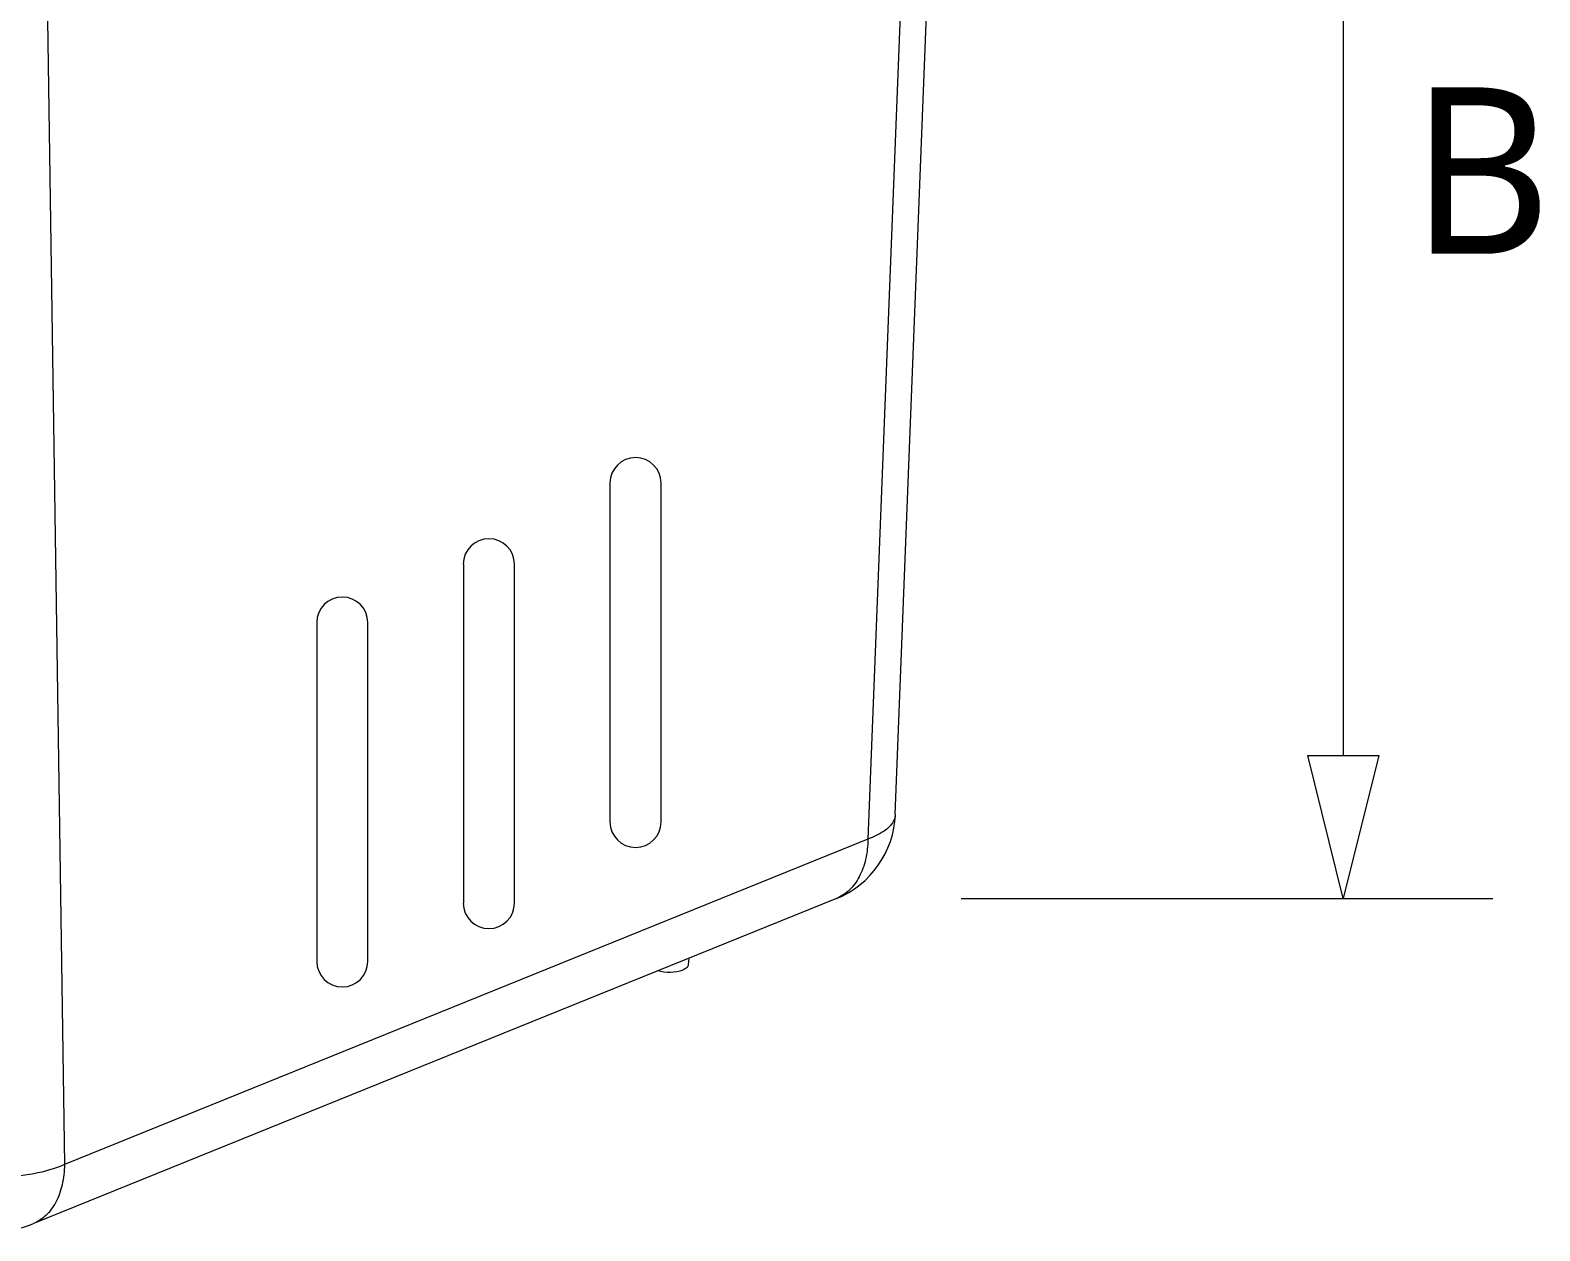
# Model space of a CAD drawing. Header units: millimetres. Extents: x 4229 to 8429, y -1187 to 1783.
# Drawn here: x 7250.9 to 7432.2, y 291.1 to 435.4 of the extents above; entities that cross this region are included whole.
import ezdxf

# ---------------------------------------------------------------- set-up
doc = ezdxf.new("R2010")
doc.units = ezdxf.units.MM
doc.styles.add('微軟正黑體-20', font='Microsoft JhengHei.ttf', dxfattribs={"height": 20})

msp = doc.modelspace()

# ---------------------------------------------------------------- linework, layer by layer
at = {"lineweight": 5}
for p, q in [((7408.61, 493.03), (7408.61, 348.23)), ((7320.52, 380.97), (7320.52, 340.27)), ((7326.66, 340.27), (7326.66, 380.97)), ((7302.91, 371.22), (7302.91, 330.51)), ((7309.04, 330.51), (7309.04, 371.22)), ((7285.29, 364.21), (7285.29, 323.51)), ((7291.42, 323.51), (7291.42, 364.21)), ((7408.61, 331.07), (7404.36, 348.23)), ((7404.36, 348.23), (7412.86, 348.23)), ((7412.86, 348.23), (7408.61, 331.07)), ((7362.7, 331.07), (7426.56, 331.07))]:
    msp.add_line(p, q, dxfattribs=at)
at = {"linetype": 'Continuous', "lineweight": 5}
for p, q in [((7354.79, 341.15), (7360.63, 490.47)), ((7357.4, 489.16), (7351.51, 338.21)), ((7252.82, 446.8), (7254.98, 299.11)), ((7351.51, 338.21), (7254.98, 299.11)), ((7347.71, 331.07), (7251.19, 291.97)), ((7329.98, 323.88), (7329.93, 323.08))]:
    msp.add_line(p, q, dxfattribs=at)
at = {"lineweight": 5}
for centre, start, end in [((7323.59, 380.97), 0, 180), ((7305.97, 371.22), 0, 180), ((7288.36, 364.21), 0, 180), ((7323.59, 340.27), 180, 0), ((7305.97, 330.51), 180, 0), ((7288.36, 323.51), 180, 0)]:
    msp.add_arc(centre, 3.07, start, end, dxfattribs=at)
at = {"linetype": 'Continuous', "lineweight": 5}
for centre, start, end in [((7343.45, 341.59), 292.0497, 357.7638), ((7246.92, 302.49), 249.4701, 292.0518)]:
    msp.add_arc(centre, 11.36, start, end, dxfattribs=at)
for points, knots in [([(7354.79, 341.15), (7354.78, 340.86), (7354.52, 340.04), (7353.33, 338.97), (7352.18, 338.46), (7351.51, 338.21)], [0, 0, 0, 0, 0.18736, 0.533941, 1, 1, 1, 1]), ([(7351.51, 338.21), (7351.5, 337.39), (7351.33, 335.82), (7350.59, 333.7), (7349.39, 332.03), (7348.28, 331.3), (7347.71, 331.07)], [0, 0, 0, 0, 0.288636, 0.548945, 0.78274, 1, 1, 1, 1]), ([(7329.93, 323.08), (7329.92, 323.02), (7329.87, 322.86), (7329.63, 322.64), (7329.4, 322.52), (7329.27, 322.47)], [0, 0, 0, 0, 0.186204, 0.535119, 1, 1, 1, 1]), ([(7329.27, 322.47), (7328.8, 322.28), (7327.77, 322.13), (7326.73, 322.22), (7326.23, 322.37)], [0, 0, 0, 0, 0.492117, 1, 1, 1, 1]), ([(7254.98, 299.11), (7253.82, 298.59), (7251.16, 297.84), (7246.98, 297.44), (7242.79, 297.72), (7240.11, 298.4), (7238.94, 298.89)], [0, 0, 0, 0, 0.234228, 0.500305, 0.766219, 1, 1, 1, 1]), ([(7254.98, 299.11), (7254.97, 298.29), (7254.81, 296.72), (7254.07, 294.6), (7252.86, 292.93), (7251.76, 292.2), (7251.19, 291.97)], [0, 0, 0, 0, 0.288636, 0.548945, 0.78274, 1, 1, 1, 1])]:
    msp.add_open_spline(points, degree=3, knots=knots, dxfattribs=at)

# ---------------------------------------------------------------- texts
at = {"lineweight": 5, "style": '微軟正黑體-20'}
msp.add_text('B', height=20, dxfattribs=at).set_placement((7416.69, 408.52))

doc.saveas('drawing.dxf')
